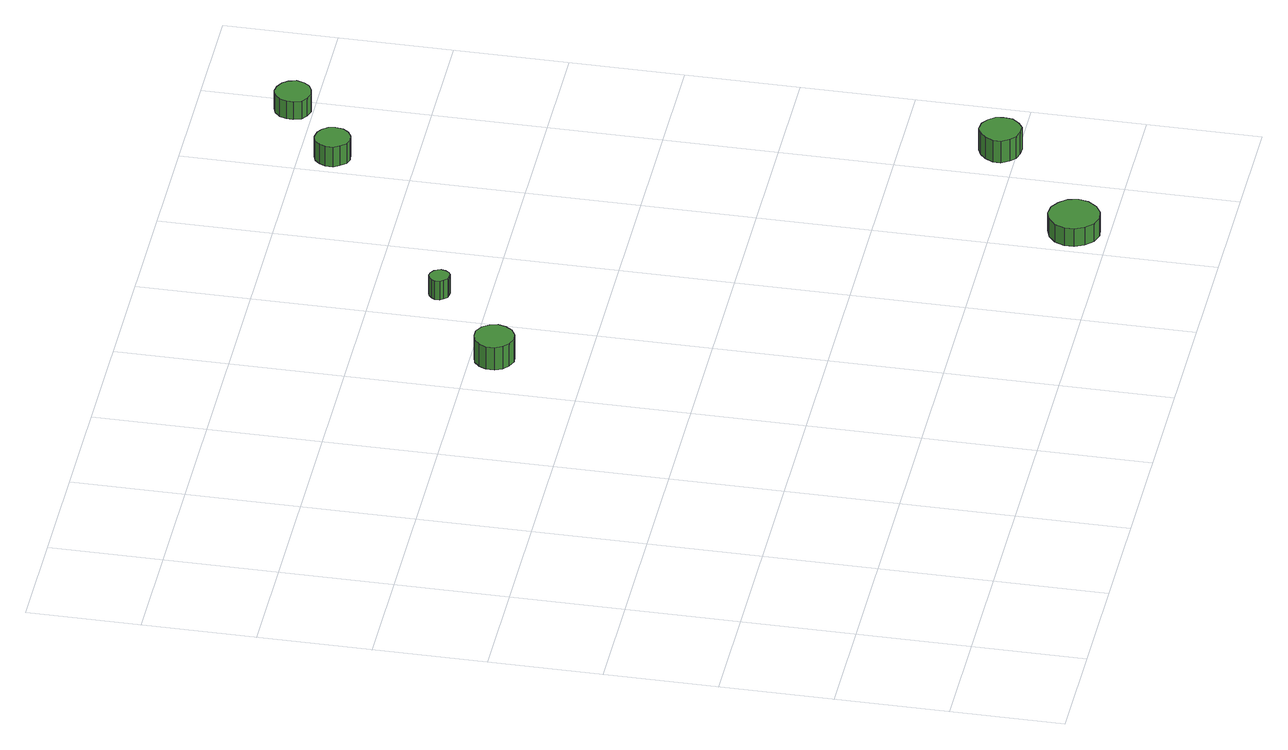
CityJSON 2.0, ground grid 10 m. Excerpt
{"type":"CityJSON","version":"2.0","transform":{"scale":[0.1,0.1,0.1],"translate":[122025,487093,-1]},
"CityObjects":{
"tree1":{"type":"SolitaryVegetationObject","attributes":{"function":"something"}},
"tree2":{"type":"SolitaryVegetationObject","attributes":{"function":"something"}},
"tree3":{"type":"SolitaryVegetationObject","attributes":{"function":"something"},"geometry":[{"type":"MultiSurface","lod":"1","boundaries":[[[0,1,2,3,4,5,6,7,8,9,10,11,12,13,14]],[[15,16,17,18,19,20,21,22,23,24,25,26,27,28,29]],[[0,29,28,1]],[[1,28,27,2]],[[2,27,26,3]],[[3,26,25,4]],[[4,25,24,5]],[[5,24,23,6]],[[6,23,22,7]],[[7,22,21,8]],[[8,21,20,9]],[[9,20,19,10]],[[10,19,18,11]],[[11,18,17,12]],[[12,17,16,13]],[[13,16,15,14]],[[14,15,29,0]]]}]},
"tree4":{"type":"SolitaryVegetationObject","attributes":{"function":"something"},"geometry":[{"type":"MultiSurface","lod":"1","boundaries":[[[30,31,32,33,34,35,36,37,38,39,40,41,42,43,44]],[[45,46,47,48,49,50,51,52,53,54,55,56,57,58,59]],[[30,59,58,31]],[[31,58,57,32]],[[32,57,56,33]],[[33,56,55,34]],[[34,55,54,35]],[[35,54,53,36]],[[36,53,52,37]],[[37,52,51,38]],[[38,51,50,39]],[[39,50,49,40]],[[40,49,48,41]],[[41,48,47,42]],[[42,47,46,43]],[[43,46,45,44]],[[44,45,59,30]]]}]},
"tree5":{"type":"SolitaryVegetationObject","attributes":{"function":"something"},"geometry":[{"type":"MultiSurface","lod":"1","boundaries":[[[60,61,62,63,64,65,66,67,68,69,70,71,72,73,74]],[[75,76,77,78,79,80,81,82,83,84,85,86,87,88,89]],[[60,89,88,61]],[[61,88,87,62]],[[62,87,86,63]],[[63,86,85,64]],[[64,85,84,65]],[[65,84,83,66]],[[66,83,82,67]],[[67,82,81,68]],[[68,81,80,69]],[[69,80,79,70]],[[70,79,78,71]],[[71,78,77,72]],[[72,77,76,73]],[[73,76,75,74]],[[74,75,89,60]]]}]},
"tree6":{"type":"SolitaryVegetationObject","attributes":{"function":"something"},"geometry":[{"type":"MultiSurface","lod":"1","boundaries":[[[90,91,92,93,94,95,96,97,98,99,100,101,102,103,104]],[[105,106,107,108,109,110,111,112,113,114,115,116,117,118,119]],[[90,119,118,91]],[[91,118,117,92]],[[92,117,116,93]],[[93,116,115,94]],[[94,115,114,95]],[[95,114,113,96]],[[96,113,112,97]],[[97,112,111,98]],[[98,111,110,99]],[[99,110,109,100]],[[100,109,108,101]],[[101,108,107,102]],[[102,107,106,103]],[[103,106,105,104]],[[104,105,119,90]]]}]},
"tree7":{"type":"SolitaryVegetationObject","attributes":{"function":"something"},"geometry":[{"type":"MultiSurface","lod":"1","boundaries":[[[120,121,122,123,124,125,126,127,128,129,130,131,132,133,134]],[[135,136,137,138,139,140,141,142,143,144,145,146,147,148,149]],[[120,149,148,121]],[[121,148,147,122]],[[122,147,146,123]],[[123,146,145,124]],[[124,145,144,125]],[[125,144,143,126]],[[126,143,142,127]],[[127,142,141,128]],[[128,141,140,129]],[[129,140,139,130]],[[130,139,138,131]],[[131,138,137,132]],[[132,137,136,133]],[[133,136,135,134]],[[134,135,149,120]]]}]},
"tree8":{"type":"SolitaryVegetationObject","attributes":{"function":"something"},"geometry":[{"type":"MultiSurface","lod":"1","boundaries":[[[150,151,152,153,154,155,156,157,158,159,160,161,162,163,164]],[[165,166,167,168,169,170,171,172,173,174,175,176,177,178,179]],[[150,179,178,151]],[[151,178,177,152]],[[152,177,176,153]],[[153,176,175,154]],[[154,175,174,155]],[[155,174,173,156]],[[156,173,172,157]],[[157,172,171,158]],[[158,171,170,159]],[[159,170,169,160]],[[160,169,168,161]],[[161,168,167,162]],[[162,167,166,163]],[[163,166,165,164]],[[164,165,179,150]]]}]}
},
"vertices":[
[369,480,30],[367,487,30],[363,493,30],[356,497,30],[349,497,30],[342,495,30],[337,490,30],[334,484,30],[334,476,30],[337,470,30],[342,465,30],[349,462,30],[356,463,30],[363,467,30],[367,473,30],[367,473,7],[363,467,7],[356,463,7],[349,462,7],[342,465,7],[337,470,7],[334,476,7],[334,484,7],[337,490,7],[342,495,7],[349,497,7],[356,497,7],[363,493,7],[367,487,7],[369,480,7],
[447,544,26],[446,547,26],[444,550,26],[441,552,26],[437,553,26],[434,552,26],[431,549,26],[429,546,26],[429,542,26],[431,539,26],[434,536,26],[437,535,26],[441,535,26],[444,537,26],[446,540,26],[446,540,7],[444,537,7],[441,535,7],[437,535,7],[434,536,7],[431,539,7],[429,542,7],[429,546,7],[431,549,7],[434,552,7],[437,553,7],[441,552,7],[444,550,7],[446,547,7],[447,544,7],
[652,31,26],[650,40,26],[644,47,26],[636,52,26],[627,53,26],[618,50,26],[611,44,26],[607,35,26],[607,26,26],[611,18,26],[618,11,26],[627,8,26],[636,9,26],[644,14,26],[650,22,26],[650,22,8],[644,14,8],[636,9,8],[627,8,8],[618,11,8],[611,18,8],[607,26,8],[607,35,8],[611,44,8],[618,50,8],[627,53,8],[636,52,8],[644,47,8],[650,40,8],[652,31,8],
[754,115,31],[753,122,31],[748,128,31],[742,132,31],[734,133,31],[727,130,31],[722,125,31],[718,118,31],[718,111,31],[722,104,31],[727,99,31],[734,97,31],[742,97,31],[748,101,31],[753,107,31],[753,107,9],[748,101,9],[742,97,9],[734,97,9],[727,99,9],[722,104,9],[718,111,9],[718,118,9],[722,125,9],[727,130,9],[734,133,9],[742,132,9],[748,128,9],[753,122,9],[754,115,9],
[639,672,27],[638,678,27],[634,683,27],[629,686,27],[622,687,27],[616,685,27],[612,681,27],[609,675,27],[609,668,27],[612,663,27],[616,658,27],[622,656,27],[629,657,27],[634,660,27],[638,665,27],[638,665,7],[634,660,7],[629,657,7],[622,656,7],[616,658,7],[612,663,7],[609,668,7],[609,675,7],[612,681,7],[616,685,7],[622,687,7],[629,686,7],[634,683,7],[638,678,7],[639,672,7],
[705,718,25],[703,725,25],[699,730,25],[693,733,25],[687,734,25],[680,732,25],[675,727,25],[673,721,25],[673,715,25],[675,708,25],[680,704,25],[687,702,25],[693,703,25],[699,706,25],[703,711,25],[703,711,7],[699,706,7],[693,703,7],[687,702,7],[680,704,7],[675,708,7],[673,715,7],[673,721,7],[675,727,7],[680,732,7],[687,734,7],[693,733,7],[699,730,7],[703,725,7],[705,718,7]
]}
